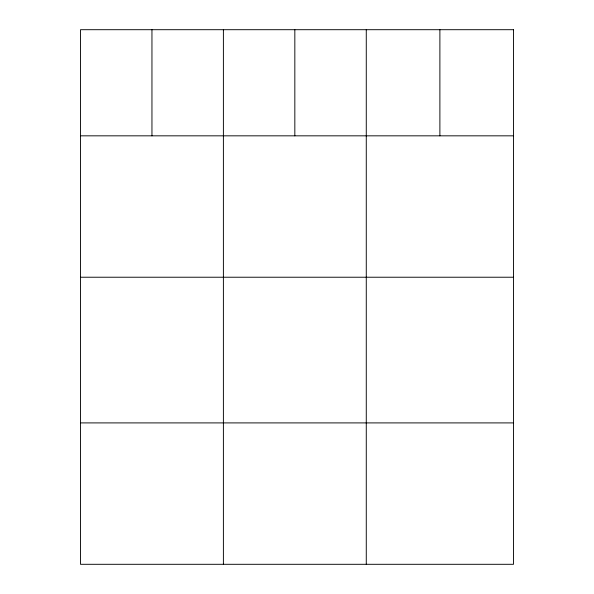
<?xml version="1.0" encoding="UTF-8"?>
<svg xmlns="http://www.w3.org/2000/svg" width="594" height="594" viewBox="0 0 594 594"><rect width="100%" height="100%" fill="white"/><g stroke="black" fill="none" stroke-linecap="round" stroke-linejoin="round"><path stroke-width="0.89" d="M80.509 135.833L513.491 135.833M80.509 277.227L513.491 277.227M80.509 422.906L513.491 422.906M439.887 29.7L439.887 135.833M366.275 29.7L366.275 564.3M294.832 29.7L294.832 135.833M223.396 29.7L223.396 564.3M151.953 29.7L151.953 135.833M513.491 29.7L80.509 29.7L80.509 564.3L513.491 564.3L513.491 29.7"/></g></svg>
